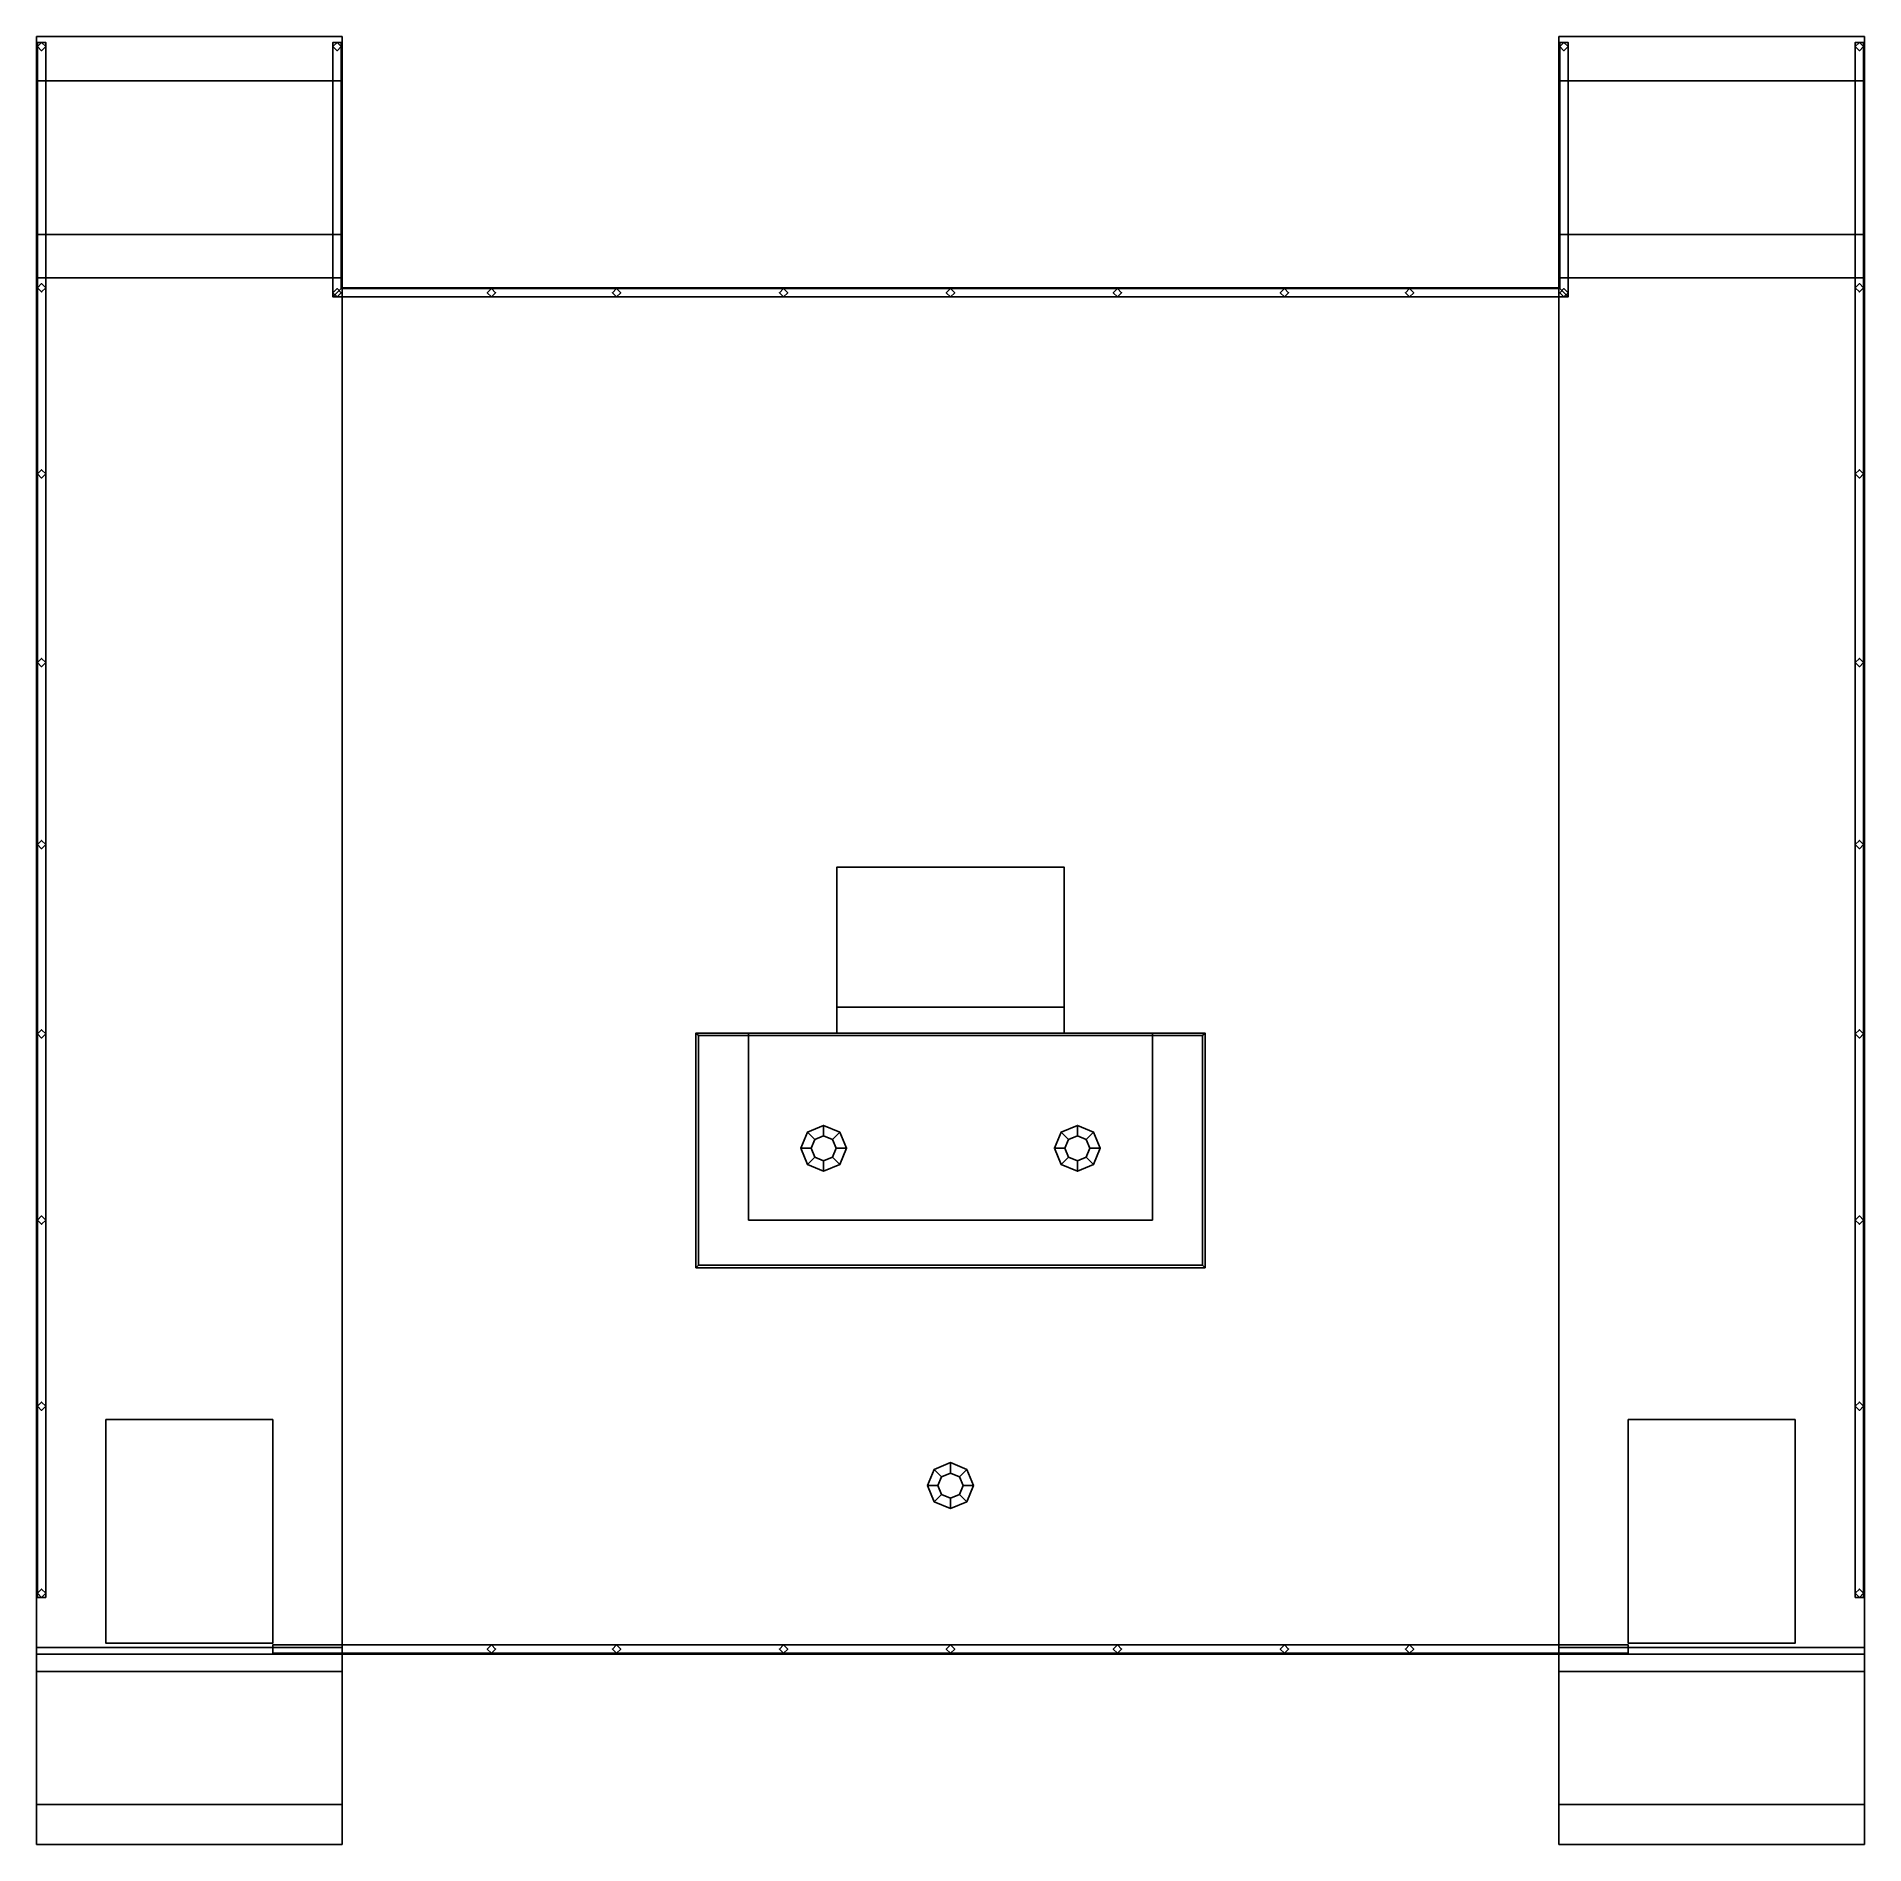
# Model space of a CAD drawing. Extents: x -10.9 to 10.9, y -10.8 to 10.8.
import ezdxf

# ---------------------------------------------------------------- set-up
doc = ezdxf.new("R2010")
doc.units = 0
doc.layers.get('0').update_dxf_attribs({"linetype": 'CONTINUOUS'})
doc.layers.add('DECK', color=9, linetype='CONTINUOUS')
doc.layers.add('PONTOON', color=3, linetype='CONTINUOUS')

msp = doc.modelspace()

# ---------------------------------------------------------------- linework, layer by layer
for points in [[(1.36, 0.88, 3.47), (1.36, 0.88, 1.21), (-1.36, 0.88, 1.21), (-1.36, 0.88, 3.47)], [(-1.36, 0.88, 1.21), (-1.36, -1.11, 1.21), (-1.36, -1.11, 3.47), (-1.36, 0.88, 3.47)], [(-1.36, 0.88, 3.47), (-1.36, -1.11, 3.47), (-1.36, -1.11, 3.83), (-1.36, -0.8, 3.83)], [(1.36, -0.8, 3.83), (1.36, 0.88, 3.47), (-1.36, 0.88, 3.47), (-1.36, -0.8, 3.83)], [(1.36, -1.11, 3.47), (1.36, -1.11, 1.21), (1.36, 0.88, 1.21), (1.36, 0.88, 3.47)], [(1.36, -1.11, 3.83), (1.36, -1.11, 3.47), (1.36, 0.88, 3.47), (1.36, -0.8, 3.83)], [(-1.36, -0.8, 3.83), (-1.36, -1.11, 3.83), (1.36, -1.11, 3.83), (1.36, -0.8, 3.83)], [(3.05, -1.11, 4.23), (1.36, -1.11, 3.83), (-1.36, -1.11, 3.83), (-3.05, -1.11, 4.23)], [(-3.05, -1.11, 4.23), (-3.02, -1.14, 4.23), (3.02, -1.14, 4.23), (3.05, -1.11, 4.23)], [(-3.05, -1.11, 4.23), (-3.05, -1.11, 3.19), (-3.05, -3.92, 3.19), (-3.05, -3.92, 4.23)], [(-3.02, -1.14, 4.23), (-3.05, -1.11, 4.23), (-3.05, -3.92, 4.23), (-3.02, -3.89, 4.23)], [(-1.36, -1.11, 3.83), (-1.36, -1.11, 3.19), (-3.05, -1.11, 3.19), (-3.05, -1.11, 4.23)], [(-3.02, -1.14, 4.23), (-3.02, -1.14, 3.19), (3.02, -1.14, 3.19), (3.02, -1.14, 4.23)], [(-3.02, -3.89, 4.23), (-3.02, -3.89, 3.19), (-3.02, -1.14, 3.19), (-3.02, -1.14, 4.23)], [(3.02, -1.14, 3.19), (-3.02, -1.14, 3.19), (-3.02, -3.89, 3.19), (3.02, -3.89, 3.19)], [(-2.42, -1.11, 1.21), (-2.42, -3.35, 1.21), (-2.42, -3.35, 3.19), (-2.42, -1.11, 3.19)], [(-1.36, -1.11, 3.19), (-1.36, -1.11, 1.21), (-2.42, -1.11, 1.21), (-2.42, -1.11, 3.19)], [(2.42, -1.11, 3.19), (2.42, -1.11, 1.21), (1.36, -1.11, 1.21), (1.36, -1.11, 3.19)], [(3.05, -1.11, 4.23), (3.05, -1.11, 3.19), (1.36, -1.11, 3.19), (1.36, -1.11, 3.83)], [(2.42, -3.35, 3.19), (2.42, -3.35, 1.21), (2.42, -1.11, 1.21), (2.42, -1.11, 3.19)], [(3.02, -3.89, 4.23), (3.05, -3.92, 4.23), (3.05, -1.11, 4.23), (3.02, -1.14, 4.23)], [(3.02, -1.14, 4.23), (3.02, -1.14, 3.19), (3.02, -3.89, 3.19), (3.02, -3.89, 4.23)], [(3.05, -3.92, 4.23), (3.05, -3.92, 3.19), (3.05, -1.11, 3.19), (3.05, -1.11, 4.23)], [(-1.714, -2.296, 3.19), (-1.795, -2.49, 3.19), (-1.67, -2.49, 4.02), (-1.626, -2.384, 4.02)], [(-1.52, -2.215, 3.19), (-1.714, -2.296, 3.19), (-1.626, -2.384, 4.02), (-1.52, -2.34, 4.02)], [(-1.626, -2.384, 4.02), (-1.67, -2.49, 4.02), (-1.67, -2.49, 4.07), (-1.626, -2.384, 4.07)], [(-1.52, -2.34, 4.02), (-1.626, -2.384, 4.02), (-1.626, -2.384, 4.07), (-1.52, -2.34, 4.07)], [(-1.326, -2.296, 3.19), (-1.52, -2.215, 3.19), (-1.52, -2.34, 4.02), (-1.414, -2.384, 4.02)], [(-1.414, -2.384, 4.02), (-1.52, -2.34, 4.02), (-1.52, -2.34, 4.07), (-1.414, -2.384, 4.07)], [(-1.245, -2.49, 3.19), (-1.326, -2.296, 3.19), (-1.414, -2.384, 4.02), (-1.37, -2.49, 4.02)], [(-1.37, -2.49, 4.02), (-1.414, -2.384, 4.02), (-1.414, -2.384, 4.07), (-1.37, -2.49, 4.07)], [(1.326, -2.296, 3.19), (1.245, -2.49, 3.19), (1.37, -2.49, 4.02), (1.414, -2.384, 4.02)], [(1.52, -2.215, 3.19), (1.326, -2.296, 3.19), (1.414, -2.384, 4.02), (1.52, -2.34, 4.02)], [(1.414, -2.384, 4.02), (1.37, -2.49, 4.02), (1.37, -2.49, 4.07), (1.414, -2.384, 4.07)], [(1.52, -2.34, 4.02), (1.414, -2.384, 4.02), (1.414, -2.384, 4.07), (1.52, -2.34, 4.07)], [(1.714, -2.296, 3.19), (1.52, -2.215, 3.19), (1.52, -2.34, 4.02), (1.626, -2.384, 4.02)], [(1.626, -2.384, 4.02), (1.52, -2.34, 4.02), (1.52, -2.34, 4.07), (1.626, -2.384, 4.07)], [(1.795, -2.49, 3.19), (1.714, -2.296, 3.19), (1.626, -2.384, 4.02), (1.67, -2.49, 4.02)], [(1.67, -2.49, 4.02), (1.626, -2.384, 4.02), (1.626, -2.384, 4.07), (1.67, -2.49, 4.07)], [(-1.795, -2.49, 3.19), (-1.714, -2.684, 3.19), (-1.626, -2.596, 4.02), (-1.67, -2.49, 4.02)], [(-1.714, -2.684, 3.19), (-1.52, -2.765, 3.19), (-1.52, -2.64, 4.02), (-1.626, -2.596, 4.02)], [(-1.67, -2.49, 4.02), (-1.626, -2.596, 4.02), (-1.626, -2.596, 4.07), (-1.67, -2.49, 4.07)], [(-1.626, -2.596, 4.02), (-1.52, -2.64, 4.02), (-1.52, -2.64, 4.07), (-1.626, -2.596, 4.07)], [(-1.52, -2.765, 3.19), (-1.326, -2.684, 3.19), (-1.414, -2.596, 4.02), (-1.52, -2.64, 4.02)], [(-1.52, -2.64, 4.02), (-1.414, -2.596, 4.02), (-1.414, -2.596, 4.07), (-1.52, -2.64, 4.07)], [(-1.326, -2.684, 3.19), (-1.245, -2.49, 3.19), (-1.37, -2.49, 4.02), (-1.414, -2.596, 4.02)], [(-1.414, -2.596, 4.02), (-1.37, -2.49, 4.02), (-1.37, -2.49, 4.07), (-1.414, -2.596, 4.07)], [(1.245, -2.49, 3.19), (1.326, -2.684, 3.19), (1.414, -2.596, 4.02), (1.37, -2.49, 4.02)], [(1.326, -2.684, 3.19), (1.52, -2.765, 3.19), (1.52, -2.64, 4.02), (1.414, -2.596, 4.02)], [(1.37, -2.49, 4.02), (1.414, -2.596, 4.02), (1.414, -2.596, 4.07), (1.37, -2.49, 4.07)], [(1.414, -2.596, 4.02), (1.52, -2.64, 4.02), (1.52, -2.64, 4.07), (1.414, -2.596, 4.07)], [(1.52, -2.765, 3.19), (1.714, -2.684, 3.19), (1.626, -2.596, 4.02), (1.52, -2.64, 4.02)], [(1.52, -2.64, 4.02), (1.626, -2.596, 4.02), (1.626, -2.596, 4.07), (1.52, -2.64, 4.07)], [(1.714, -2.684, 3.19), (1.795, -2.49, 3.19), (1.67, -2.49, 4.02), (1.626, -2.596, 4.02)], [(1.626, -2.596, 4.02), (1.67, -2.49, 4.02), (1.67, -2.49, 4.07), (1.626, -2.596, 4.07)], [(-2.42, -3.35, 3.19), (-2.42, -3.35, 1.21), (2.42, -3.35, 1.21), (2.42, -3.35, 3.19)], [(-3.02, -3.89, 4.23), (-3.05, -3.92, 4.23), (3.05, -3.92, 4.23), (3.02, -3.89, 4.23)], [(-3.05, -3.92, 4.23), (-3.05, -3.92, 3.19), (3.05, -3.92, 3.19), (3.05, -3.92, 4.23)], [(3.02, -3.89, 4.23), (3.02, -3.89, 3.19), (-3.02, -3.89, 3.19), (-3.02, -3.89, 4.23)], [(-10.12, -5.74, 1.21), (-10.12, -8.42, 1.21), (-10.12, -8.42, 2.71), (-10.12, -5.74, 2.71)], [(-8.12, -5.74, 2.71), (-8.12, -5.74, 1.21), (-10.12, -5.74, 1.21), (-10.12, -5.74, 2.71)], [(-10.12, -5.74, 2.71), (-10.12, -8.42, 2.71), (-8.12, -8.42, 2.71), (-8.12, -5.74, 2.71)], [(-8.12, -8.42, 2.71), (-8.12, -8.42, 1.21), (-8.12, -5.74, 1.21), (-8.12, -5.74, 2.71)], [(10.12, -5.74, 2.71), (10.12, -5.74, 1.21), (8.12, -5.74, 1.21), (8.12, -5.74, 2.71)], [(8.12, -5.74, 2.71), (8.12, -8.42, 2.71), (10.12, -8.42, 2.71), (10.12, -5.74, 2.71)], [(8.12, -5.74, 1.21), (8.12, -8.42, 1.21), (8.12, -8.42, 2.71), (8.12, -5.74, 2.71)], [(10.12, -8.42, 2.71), (10.12, -8.42, 1.21), (10.12, -5.74, 1.21), (10.12, -5.74, 2.71)], [(-0.194, -6.336, 1.21), (-0.275, -6.53, 1.21), (-0.15, -6.53, 2.04), (-0.106, -6.424, 2.04)], [(0, -6.255, 1.21), (-0.194, -6.336, 1.21), (-0.106, -6.424, 2.04), (0, -6.38, 2.04)], [(0.194, -6.336, 1.21), (0, -6.255, 1.21), (0, -6.38, 2.04), (0.106, -6.424, 2.04)], [(0.275, -6.53, 1.21), (0.194, -6.336, 1.21), (0.106, -6.424, 2.04), (0.15, -6.53, 2.04)], [(-0.275, -6.53, 1.21), (-0.194, -6.724, 1.21), (-0.106, -6.636, 2.04), (-0.15, -6.53, 2.04)], [(-0.106, -6.424, 2.04), (-0.15, -6.53, 2.04), (-0.15, -6.53, 2.09), (-0.106, -6.424, 2.09)], [(-0.15, -6.53, 2.04), (-0.106, -6.636, 2.04), (-0.106, -6.636, 2.09), (-0.15, -6.53, 2.09)], [(0, -6.38, 2.04), (-0.106, -6.424, 2.04), (-0.106, -6.424, 2.09), (0, -6.38, 2.09)], [(0.106, -6.424, 2.04), (0, -6.38, 2.04), (0, -6.38, 2.09), (0.106, -6.424, 2.09)], [(0.15, -6.53, 2.04), (0.106, -6.424, 2.04), (0.106, -6.424, 2.09), (0.15, -6.53, 2.09)], [(0.106, -6.636, 2.04), (0.15, -6.53, 2.04), (0.15, -6.53, 2.09), (0.106, -6.636, 2.09)], [(0.194, -6.724, 1.21), (0.275, -6.53, 1.21), (0.15, -6.53, 2.04), (0.106, -6.636, 2.04)], [(-0.194, -6.724, 1.21), (0, -6.805, 1.21), (0, -6.68, 2.04), (-0.106, -6.636, 2.04)], [(-0.106, -6.636, 2.04), (0, -6.68, 2.04), (0, -6.68, 2.09), (-0.106, -6.636, 2.09)], [(0, -6.68, 2.04), (0.106, -6.636, 2.04), (0.106, -6.636, 2.09), (0, -6.68, 2.09)], [(0, -6.805, 1.21), (0.194, -6.724, 1.21), (0.106, -6.636, 2.04), (0, -6.68, 2.04)], [(-10.12, -8.42, 2.71), (-10.12, -8.42, 1.21), (-8.12, -8.42, 1.21), (-8.12, -8.42, 2.71)], [(8.12, -8.42, 2.71), (8.12, -8.42, 1.21), (10.12, -8.42, 1.21), (10.12, -8.42, 2.71)]]:
    msp.add_3dface(points)
at = {"layer": 'DECK'}
for points in [[(-10.95, 10.83, 1.21), (-10.95, -8.55, 1.21), (-7.29, -8.55, 1.21), (-7.29, 10.83, 1.21)], [(-7.29, 10.83, 1.21), (-7.29, 10.83, 0.87), (-10.95, 10.83, 0.87), (-10.95, 10.83, 1.21)], [(-10.95, 10.83, 0.87), (-10.95, -8.55, 0.87), (-10.95, -8.55, 1.21), (-10.95, 10.83, 1.21)], [(-10.89, 10.76, 1.21), (-10.94, 10.71, 1.21), (-10.94, 10.71, 2.04), (-10.89, 10.76, 2.04)], [(-10.84, 10.76, 2.04), (-10.84, -7.87, 2.04), (-10.94, -7.87, 2.04), (-10.94, 10.76, 2.04)], [(-10.94, 10.76, 2.04), (-10.94, -7.87, 2.04), (-10.84, -7.87, 2.04), (-10.84, 10.76, 2.04)], [(-10.84, 10.71, 1.21), (-10.89, 10.76, 1.21), (-10.89, 10.76, 2.04), (-10.84, 10.71, 2.04)], [(-7.35, 10.76, 1.21), (-7.4, 10.71, 1.21), (-7.4, 10.71, 2.04), (-7.35, 10.76, 2.04)], [(-7.4, 10.76, 2.04), (-7.4, 7.71, 2.04), (-7.3, 7.81, 2.04), (-7.3, 10.76, 2.04)], [(-7.3, 10.76, 2.04), (-7.3, 7.81, 2.04), (-7.4, 7.71, 2.04), (-7.4, 10.76, 2.04)], [(-7.3, 10.71, 1.21), (-7.35, 10.76, 1.21), (-7.35, 10.76, 2.04), (-7.3, 10.71, 2.04)], [(-7.29, 7.82, 1.21), (-7.29, 7.82, 0.87), (-7.29, 10.83, 0.87), (-7.29, 10.83, 1.21)], [(7.29, 10.83, 0.87), (7.29, 7.82, 0.87), (7.29, 7.82, 1.21), (7.29, 10.83, 1.21)], [(10.95, 10.83, 1.21), (10.95, 10.83, 0.87), (7.29, 10.83, 0.87), (7.29, 10.83, 1.21)], [(7.29, 10.83, 1.21), (7.29, -8.55, 1.21), (10.95, -8.55, 1.21), (10.95, 10.83, 1.21)], [(7.35, 10.76, 1.21), (7.3, 10.71, 1.21), (7.3, 10.71, 2.04), (7.35, 10.76, 2.04)], [(7.3, 10.76, 2.04), (7.3, 7.81, 2.04), (7.4, 7.71, 2.04), (7.4, 10.76, 2.04)], [(7.4, 10.76, 2.04), (7.4, 7.71, 2.04), (7.3, 7.81, 2.04), (7.3, 10.76, 2.04)], [(7.4, 10.71, 1.21), (7.35, 10.76, 1.21), (7.35, 10.76, 2.04), (7.4, 10.71, 2.04)], [(10.84, 10.76, 2.04), (10.84, -7.87, 2.04), (10.94, -7.87, 2.04), (10.94, 10.76, 2.04)], [(10.94, 10.76, 2.04), (10.94, -7.87, 2.04), (10.84, -7.87, 2.04), (10.84, 10.76, 2.04)], [(10.89, 10.76, 1.21), (10.84, 10.71, 1.21), (10.84, 10.71, 2.04), (10.89, 10.76, 2.04)], [(10.94, 10.71, 1.21), (10.89, 10.76, 1.21), (10.89, 10.76, 2.04), (10.94, 10.71, 2.04)], [(10.95, -8.55, 1.21), (10.95, -8.55, 0.87), (10.95, 10.83, 0.87), (10.95, 10.83, 1.21)], [(-10.94, 10.71, 1.21), (-10.89, 10.66, 1.21), (-10.89, 10.66, 2.04), (-10.94, 10.71, 2.04)], [(-10.89, 10.66, 1.21), (-10.84, 10.71, 1.21), (-10.84, 10.71, 2.04), (-10.89, 10.66, 2.04)], [(-7.4, 10.71, 1.21), (-7.35, 10.66, 1.21), (-7.35, 10.66, 2.04), (-7.4, 10.71, 2.04)], [(-7.35, 10.66, 1.21), (-7.3, 10.71, 1.21), (-7.3, 10.71, 2.04), (-7.35, 10.66, 2.04)], [(7.3, 10.71, 1.21), (7.35, 10.66, 1.21), (7.35, 10.66, 2.04), (7.3, 10.71, 2.04)], [(7.35, 10.66, 1.21), (7.4, 10.71, 1.21), (7.4, 10.71, 2.04), (7.35, 10.66, 2.04)], [(10.84, 10.71, 1.21), (10.89, 10.66, 1.21), (10.89, 10.66, 2.04), (10.84, 10.71, 2.04)], [(10.89, 10.66, 1.21), (10.94, 10.71, 1.21), (10.94, 10.71, 2.04), (10.89, 10.66, 2.04)], [(-10.89, 7.87, 1.21), (-10.94, 7.82, 1.21), (-10.94, 7.82, 2.04), (-10.89, 7.87, 2.04)], [(-10.94, 7.82, 1.21), (-10.89, 7.77, 1.21), (-10.89, 7.77, 2.04), (-10.94, 7.82, 2.04)], [(-10.84, 7.82, 1.21), (-10.89, 7.87, 1.21), (-10.89, 7.87, 2.04), (-10.84, 7.82, 2.04)], [(-10.89, 7.77, 1.21), (-10.84, 7.82, 1.21), (-10.84, 7.82, 2.04), (-10.89, 7.77, 2.04)], [(-7.35, 7.81, 1.21), (-7.4, 7.76, 1.21), (-7.4, 7.76, 2.04), (-7.35, 7.81, 2.04)], [(7.3, 7.81, 2.04), (-7.3, 7.81, 2.04), (-7.4, 7.71, 2.04), (7.4, 7.71, 2.04)], [(7.4, 7.71, 2.04), (-7.4, 7.71, 2.04), (-7.3, 7.81, 2.04), (7.3, 7.81, 2.04)], [(-7.4, 7.76, 1.21), (-7.35, 7.71, 1.21), (-7.35, 7.71, 2.04), (-7.4, 7.76, 2.04)], [(-7.3, 7.76, 1.21), (-7.35, 7.81, 1.21), (-7.35, 7.81, 2.04), (-7.3, 7.76, 2.04)], [(-7.35, 7.71, 1.21), (-7.3, 7.76, 1.21), (-7.3, 7.76, 2.04), (-7.35, 7.71, 2.04)], [(-7.29, 7.82, 1.21), (-7.29, -8.55, 1.21), (7.29, -8.55, 1.21), (7.29, 7.82, 1.21)], [(7.29, 7.82, 1.21), (7.29, 7.82, 0.87), (-7.29, 7.82, 0.87), (-7.29, 7.82, 1.21)], [(7.29, 7.82, 0.87), (7.29, -8.55, 0.87), (-7.29, -8.55, 0.87), (-7.29, 7.82, 0.87)], [(-5.5, 7.81, 1.21), (-5.55, 7.76, 1.21), (-5.55, 7.76, 2.04), (-5.5, 7.81, 2.04)], [(-5.55, 7.76, 1.21), (-5.5, 7.71, 1.21), (-5.5, 7.71, 2.04), (-5.55, 7.76, 2.04)], [(-5.45, 7.76, 1.21), (-5.5, 7.81, 1.21), (-5.5, 7.81, 2.04), (-5.45, 7.76, 2.04)], [(-5.5, 7.71, 1.21), (-5.45, 7.76, 1.21), (-5.45, 7.76, 2.04), (-5.5, 7.71, 2.04)], [(-4, 7.81, 1.21), (-4.05, 7.76, 1.21), (-4.05, 7.76, 2.04), (-4, 7.81, 2.04)], [(-4.05, 7.76, 1.21), (-4, 7.71, 1.21), (-4, 7.71, 2.04), (-4.05, 7.76, 2.04)], [(-3.95, 7.76, 1.21), (-4, 7.81, 1.21), (-4, 7.81, 2.04), (-3.95, 7.76, 2.04)], [(-4, 7.71, 1.21), (-3.95, 7.76, 1.21), (-3.95, 7.76, 2.04), (-4, 7.71, 2.04)], [(-2, 7.81, 1.21), (-2.05, 7.76, 1.21), (-2.05, 7.76, 2.04), (-2, 7.81, 2.04)], [(-2.05, 7.76, 1.21), (-2, 7.71, 1.21), (-2, 7.71, 2.04), (-2.05, 7.76, 2.04)], [(-1.95, 7.76, 1.21), (-2, 7.81, 1.21), (-2, 7.81, 2.04), (-1.95, 7.76, 2.04)], [(-2, 7.71, 1.21), (-1.95, 7.76, 1.21), (-1.95, 7.76, 2.04), (-2, 7.71, 2.04)], [(0, 7.81, 1.21), (-0.05, 7.76, 1.21), (-0.05, 7.76, 2.04), (0, 7.81, 2.04)], [(-0.05, 7.76, 1.21), (0, 7.71, 1.21), (0, 7.71, 2.04), (-0.05, 7.76, 2.04)], [(0.05, 7.76, 1.21), (0, 7.81, 1.21), (0, 7.81, 2.04), (0.05, 7.76, 2.04)], [(0, 7.71, 1.21), (0.05, 7.76, 1.21), (0.05, 7.76, 2.04), (0, 7.71, 2.04)], [(2, 7.81, 1.21), (1.95, 7.76, 1.21), (1.95, 7.76, 2.04), (2, 7.81, 2.04)], [(1.95, 7.76, 1.21), (2, 7.71, 1.21), (2, 7.71, 2.04), (1.95, 7.76, 2.04)], [(2.05, 7.76, 1.21), (2, 7.81, 1.21), (2, 7.81, 2.04), (2.05, 7.76, 2.04)], [(2, 7.71, 1.21), (2.05, 7.76, 1.21), (2.05, 7.76, 2.04), (2, 7.71, 2.04)], [(4, 7.81, 1.21), (3.95, 7.76, 1.21), (3.95, 7.76, 2.04), (4, 7.81, 2.04)], [(3.95, 7.76, 1.21), (4, 7.71, 1.21), (4, 7.71, 2.04), (3.95, 7.76, 2.04)], [(4.05, 7.76, 1.21), (4, 7.81, 1.21), (4, 7.81, 2.04), (4.05, 7.76, 2.04)], [(4, 7.71, 1.21), (4.05, 7.76, 1.21), (4.05, 7.76, 2.04), (4, 7.71, 2.04)], [(5.5, 7.81, 1.21), (5.45, 7.76, 1.21), (5.45, 7.76, 2.04), (5.5, 7.81, 2.04)], [(5.45, 7.76, 1.21), (5.5, 7.71, 1.21), (5.5, 7.71, 2.04), (5.45, 7.76, 2.04)], [(5.55, 7.76, 1.21), (5.5, 7.81, 1.21), (5.5, 7.81, 2.04), (5.55, 7.76, 2.04)], [(5.5, 7.71, 1.21), (5.55, 7.76, 1.21), (5.55, 7.76, 2.04), (5.5, 7.71, 2.04)], [(7.35, 7.81, 1.21), (7.3, 7.76, 1.21), (7.3, 7.76, 2.04), (7.35, 7.81, 2.04)], [(7.3, 7.76, 1.21), (7.35, 7.71, 1.21), (7.35, 7.71, 2.04), (7.3, 7.76, 2.04)], [(7.4, 7.76, 1.21), (7.35, 7.81, 1.21), (7.35, 7.81, 2.04), (7.4, 7.76, 2.04)], [(7.35, 7.71, 1.21), (7.4, 7.76, 1.21), (7.4, 7.76, 2.04), (7.35, 7.71, 2.04)], [(10.89, 7.87, 1.21), (10.84, 7.82, 1.21), (10.84, 7.82, 2.04), (10.89, 7.87, 2.04)], [(10.84, 7.82, 1.21), (10.89, 7.77, 1.21), (10.89, 7.77, 2.04), (10.84, 7.82, 2.04)], [(10.94, 7.82, 1.21), (10.89, 7.87, 1.21), (10.89, 7.87, 2.04), (10.94, 7.82, 2.04)], [(10.89, 7.77, 1.21), (10.94, 7.82, 1.21), (10.94, 7.82, 2.04), (10.89, 7.77, 2.04)], [(-10.89, 5.64, 1.21), (-10.94, 5.59, 1.21), (-10.94, 5.59, 2.04), (-10.89, 5.64, 2.04)], [(-10.94, 5.59, 1.21), (-10.89, 5.54, 1.21), (-10.89, 5.54, 2.04), (-10.94, 5.59, 2.04)], [(-10.84, 5.59, 1.21), (-10.89, 5.64, 1.21), (-10.89, 5.64, 2.04), (-10.84, 5.59, 2.04)], [(-10.89, 5.54, 1.21), (-10.84, 5.59, 1.21), (-10.84, 5.59, 2.04), (-10.89, 5.54, 2.04)], [(10.89, 5.64, 1.21), (10.84, 5.59, 1.21), (10.84, 5.59, 2.04), (10.89, 5.64, 2.04)], [(10.84, 5.59, 1.21), (10.89, 5.54, 1.21), (10.89, 5.54, 2.04), (10.84, 5.59, 2.04)], [(10.94, 5.59, 1.21), (10.89, 5.64, 1.21), (10.89, 5.64, 2.04), (10.94, 5.59, 2.04)], [(10.89, 5.54, 1.21), (10.94, 5.59, 1.21), (10.94, 5.59, 2.04), (10.89, 5.54, 2.04)], [(-10.89, 3.38, 1.21), (-10.94, 3.33, 1.21), (-10.94, 3.33, 2.04), (-10.89, 3.38, 2.04)], [(-10.94, 3.33, 1.21), (-10.89, 3.28, 1.21), (-10.89, 3.28, 2.04), (-10.94, 3.33, 2.04)], [(-10.84, 3.33, 1.21), (-10.89, 3.38, 1.21), (-10.89, 3.38, 2.04), (-10.84, 3.33, 2.04)], [(-10.89, 3.28, 1.21), (-10.84, 3.33, 1.21), (-10.84, 3.33, 2.04), (-10.89, 3.28, 2.04)], [(10.89, 3.38, 1.21), (10.84, 3.33, 1.21), (10.84, 3.33, 2.04), (10.89, 3.38, 2.04)], [(10.84, 3.33, 1.21), (10.89, 3.28, 1.21), (10.89, 3.28, 2.04), (10.84, 3.33, 2.04)], [(10.94, 3.33, 1.21), (10.89, 3.38, 1.21), (10.89, 3.38, 2.04), (10.94, 3.33, 2.04)], [(10.89, 3.28, 1.21), (10.94, 3.33, 1.21), (10.94, 3.33, 2.04), (10.89, 3.28, 2.04)], [(-10.89, 1.2, 1.21), (-10.94, 1.15, 1.21), (-10.94, 1.15, 2.04), (-10.89, 1.2, 2.04)], [(-10.94, 1.15, 1.21), (-10.89, 1.1, 1.21), (-10.89, 1.1, 2.04), (-10.94, 1.15, 2.04)], [(-10.84, 1.15, 1.21), (-10.89, 1.2, 1.21), (-10.89, 1.2, 2.04), (-10.84, 1.15, 2.04)], [(-10.89, 1.1, 1.21), (-10.84, 1.15, 1.21), (-10.84, 1.15, 2.04), (-10.89, 1.1, 2.04)], [(10.89, 1.2, 1.21), (10.84, 1.15, 1.21), (10.84, 1.15, 2.04), (10.89, 1.2, 2.04)], [(10.84, 1.15, 1.21), (10.89, 1.1, 1.21), (10.89, 1.1, 2.04), (10.84, 1.15, 2.04)], [(10.94, 1.15, 1.21), (10.89, 1.2, 1.21), (10.89, 1.2, 2.04), (10.94, 1.15, 2.04)], [(10.89, 1.1, 1.21), (10.94, 1.15, 1.21), (10.94, 1.15, 2.04), (10.89, 1.1, 2.04)], [(-10.89, -1.07, 1.21), (-10.94, -1.12, 1.21), (-10.94, -1.12, 2.04), (-10.89, -1.07, 2.04)], [(-10.84, -1.12, 1.21), (-10.89, -1.07, 1.21), (-10.89, -1.07, 2.04), (-10.84, -1.12, 2.04)], [(10.89, -1.07, 1.21), (10.84, -1.12, 1.21), (10.84, -1.12, 2.04), (10.89, -1.07, 2.04)], [(10.94, -1.12, 1.21), (10.89, -1.07, 1.21), (10.89, -1.07, 2.04), (10.94, -1.12, 2.04)], [(-10.94, -1.12, 1.21), (-10.89, -1.17, 1.21), (-10.89, -1.17, 2.04), (-10.94, -1.12, 2.04)], [(-10.89, -1.17, 1.21), (-10.84, -1.12, 1.21), (-10.84, -1.12, 2.04), (-10.89, -1.17, 2.04)], [(10.84, -1.12, 1.21), (10.89, -1.17, 1.21), (10.89, -1.17, 2.04), (10.84, -1.12, 2.04)], [(10.89, -1.17, 1.21), (10.94, -1.12, 1.21), (10.94, -1.12, 2.04), (10.89, -1.17, 2.04)], [(-10.89, -3.3, 1.21), (-10.94, -3.35, 1.21), (-10.94, -3.35, 2.04), (-10.89, -3.3, 2.04)], [(-10.94, -3.35, 1.21), (-10.89, -3.4, 1.21), (-10.89, -3.4, 2.04), (-10.94, -3.35, 2.04)], [(-10.84, -3.35, 1.21), (-10.89, -3.3, 1.21), (-10.89, -3.3, 2.04), (-10.84, -3.35, 2.04)], [(-10.89, -3.4, 1.21), (-10.84, -3.35, 1.21), (-10.84, -3.35, 2.04), (-10.89, -3.4, 2.04)], [(10.89, -3.3, 1.21), (10.84, -3.35, 1.21), (10.84, -3.35, 2.04), (10.89, -3.3, 2.04)], [(10.84, -3.35, 1.21), (10.89, -3.4, 1.21), (10.89, -3.4, 2.04), (10.84, -3.35, 2.04)], [(10.94, -3.35, 1.21), (10.89, -3.3, 1.21), (10.89, -3.3, 2.04), (10.94, -3.35, 2.04)], [(10.89, -3.4, 1.21), (10.94, -3.35, 1.21), (10.94, -3.35, 2.04), (10.89, -3.4, 2.04)], [(-10.89, -5.53, 1.21), (-10.94, -5.58, 1.21), (-10.94, -5.58, 2.04), (-10.89, -5.53, 2.04)], [(-10.94, -5.58, 1.21), (-10.89, -5.63, 1.21), (-10.89, -5.63, 2.04), (-10.94, -5.58, 2.04)], [(-10.84, -5.58, 1.21), (-10.89, -5.53, 1.21), (-10.89, -5.53, 2.04), (-10.84, -5.58, 2.04)], [(-10.89, -5.63, 1.21), (-10.84, -5.58, 1.21), (-10.84, -5.58, 2.04), (-10.89, -5.63, 2.04)], [(10.89, -5.53, 1.21), (10.84, -5.58, 1.21), (10.84, -5.58, 2.04), (10.89, -5.53, 2.04)], [(10.84, -5.58, 1.21), (10.89, -5.63, 1.21), (10.89, -5.63, 2.04), (10.84, -5.58, 2.04)], [(10.94, -5.58, 1.21), (10.89, -5.53, 1.21), (10.89, -5.53, 2.04), (10.94, -5.58, 2.04)], [(10.89, -5.63, 1.21), (10.94, -5.58, 1.21), (10.94, -5.58, 2.04), (10.89, -5.63, 2.04)], [(-10.89, -7.77, 1.21), (-10.94, -7.82, 1.21), (-10.94, -7.82, 2.04), (-10.89, -7.77, 2.04)], [(-10.94, -7.82, 1.21), (-10.89, -7.87, 1.21), (-10.89, -7.87, 2.04), (-10.94, -7.82, 2.04)], [(-10.84, -7.82, 1.21), (-10.89, -7.77, 1.21), (-10.89, -7.77, 2.04), (-10.84, -7.82, 2.04)], [(-10.89, -7.87, 1.21), (-10.84, -7.82, 1.21), (-10.84, -7.82, 2.04), (-10.89, -7.87, 2.04)], [(10.89, -7.77, 1.21), (10.84, -7.82, 1.21), (10.84, -7.82, 2.04), (10.89, -7.77, 2.04)], [(10.84, -7.82, 1.21), (10.89, -7.87, 1.21), (10.89, -7.87, 2.04), (10.84, -7.82, 2.04)], [(10.94, -7.82, 1.21), (10.89, -7.77, 1.21), (10.89, -7.77, 2.04), (10.94, -7.82, 2.04)], [(10.89, -7.87, 1.21), (10.94, -7.82, 1.21), (10.94, -7.82, 2.04), (10.89, -7.87, 2.04)], [(8.12, -8.44, 2.04), (-8.12, -8.44, 2.04), (-8.12, -8.54, 2.04), (8.12, -8.54, 2.04)], [(8.12, -8.54, 2.04), (-8.12, -8.54, 2.04), (-8.12, -8.44, 2.04), (8.12, -8.44, 2.04)], [(-5.5, -8.44, 1.21), (-5.55, -8.49, 1.21), (-5.55, -8.49, 2.04), (-5.5, -8.44, 2.04)], [(-5.55, -8.49, 1.21), (-5.5, -8.54, 1.21), (-5.5, -8.54, 2.04), (-5.55, -8.49, 2.04)], [(-5.45, -8.49, 1.21), (-5.5, -8.44, 1.21), (-5.5, -8.44, 2.04), (-5.45, -8.49, 2.04)], [(-5.5, -8.54, 1.21), (-5.45, -8.49, 1.21), (-5.45, -8.49, 2.04), (-5.5, -8.54, 2.04)], [(-4, -8.44, 1.21), (-4.05, -8.49, 1.21), (-4.05, -8.49, 2.04), (-4, -8.44, 2.04)], [(-4.05, -8.49, 1.21), (-4, -8.54, 1.21), (-4, -8.54, 2.04), (-4.05, -8.49, 2.04)], [(-3.95, -8.49, 1.21), (-4, -8.44, 1.21), (-4, -8.44, 2.04), (-3.95, -8.49, 2.04)], [(-4, -8.54, 1.21), (-3.95, -8.49, 1.21), (-3.95, -8.49, 2.04), (-4, -8.54, 2.04)], [(-2, -8.44, 1.21), (-2.05, -8.49, 1.21), (-2.05, -8.49, 2.04), (-2, -8.44, 2.04)], [(-2.05, -8.49, 1.21), (-2, -8.54, 1.21), (-2, -8.54, 2.04), (-2.05, -8.49, 2.04)], [(-1.95, -8.49, 1.21), (-2, -8.44, 1.21), (-2, -8.44, 2.04), (-1.95, -8.49, 2.04)], [(-2, -8.54, 1.21), (-1.95, -8.49, 1.21), (-1.95, -8.49, 2.04), (-2, -8.54, 2.04)], [(0, -8.44, 1.21), (-0.05, -8.49, 1.21), (-0.05, -8.49, 2.04), (0, -8.44, 2.04)], [(-0.05, -8.49, 1.21), (0, -8.54, 1.21), (0, -8.54, 2.04), (-0.05, -8.49, 2.04)], [(0.05, -8.49, 1.21), (0, -8.44, 1.21), (0, -8.44, 2.04), (0.05, -8.49, 2.04)], [(0, -8.54, 1.21), (0.05, -8.49, 1.21), (0.05, -8.49, 2.04), (0, -8.54, 2.04)], [(2, -8.44, 1.21), (1.95, -8.49, 1.21), (1.95, -8.49, 2.04), (2, -8.44, 2.04)], [(1.95, -8.49, 1.21), (2, -8.54, 1.21), (2, -8.54, 2.04), (1.95, -8.49, 2.04)], [(2.05, -8.49, 1.21), (2, -8.44, 1.21), (2, -8.44, 2.04), (2.05, -8.49, 2.04)], [(2, -8.54, 1.21), (2.05, -8.49, 1.21), (2.05, -8.49, 2.04), (2, -8.54, 2.04)], [(4, -8.44, 1.21), (3.95, -8.49, 1.21), (3.95, -8.49, 2.04), (4, -8.44, 2.04)], [(3.95, -8.49, 1.21), (4, -8.54, 1.21), (4, -8.54, 2.04), (3.95, -8.49, 2.04)], [(4.05, -8.49, 1.21), (4, -8.44, 1.21), (4, -8.44, 2.04), (4.05, -8.49, 2.04)], [(4, -8.54, 1.21), (4.05, -8.49, 1.21), (4.05, -8.49, 2.04), (4, -8.54, 2.04)], [(5.5, -8.44, 1.21), (5.45, -8.49, 1.21), (5.45, -8.49, 2.04), (5.5, -8.44, 2.04)], [(5.45, -8.49, 1.21), (5.5, -8.54, 1.21), (5.5, -8.54, 2.04), (5.45, -8.49, 2.04)], [(5.55, -8.49, 1.21), (5.5, -8.44, 1.21), (5.5, -8.44, 2.04), (5.55, -8.49, 2.04)], [(5.5, -8.54, 1.21), (5.55, -8.49, 1.21), (5.55, -8.49, 2.04), (5.5, -8.54, 2.04)], [(-10.95, -8.55, 1.21), (-10.95, -8.55, 0.87), (10.95, -8.55, 0.87), (10.95, -8.55, 1.21)]]:
    msp.add_3dface(points, dxfattribs=at)
at = {"layer": 'PONTOON'}
for points in [[(-10.95, 10.83, 0.5), (-10.95, -10.83, 0.5), (-10.95, -10.83, 0.87), (-10.95, 10.83, 0.87)], [(-10.95, 10.3), (-10.95, -10.35), (-10.95, -10.83, 0.5), (-10.95, 10.83, 0.5)], [(-7.29, 10.83, 0.5), (-7.29, 10.3), (-10.95, 10.3), (-10.95, 10.83, 0.5)], [(-7.29, 10.83, 0.87), (-7.29, 10.83, 0.5), (-10.95, 10.83, 0.5), (-10.95, 10.83, 0.87)], [(-7.29, -10.83, 0.87), (-7.29, -10.83, 0.5), (-7.29, 10.83, 0.5), (-7.29, 10.83, 0.87)], [(-7.29, -10.83, 0.5), (-7.29, -10.35), (-7.29, 10.3), (-7.29, 10.83, 0.5)], [(7.29, 10.83, 0.5), (7.29, -10.83, 0.5), (7.29, -10.83, 0.87), (7.29, 10.83, 0.87)], [(10.95, 10.83, 0.87), (10.95, 10.83, 0.5), (7.29, 10.83, 0.5), (7.29, 10.83, 0.87)], [(7.29, 10.3), (7.29, -10.35), (7.29, -10.83, 0.5), (7.29, 10.83, 0.5)], [(10.95, 10.83, 0.5), (10.95, 10.3), (7.29, 10.3), (7.29, 10.83, 0.5)], [(10.95, -10.83, 0.87), (10.95, -10.83, 0.5), (10.95, 10.83, 0.5), (10.95, 10.83, 0.87)], [(10.95, -10.83, 0.5), (10.95, -10.35), (10.95, 10.3), (10.95, 10.83, 0.5)], [(-10.95, 8.46, -0.93), (-10.95, -8.76, -0.93), (-10.95, -10.35), (-10.95, 10.3)], [(-7.29, 10.3), (-7.29, 8.46, -0.93), (-10.95, 8.46, -0.93), (-10.95, 10.3)], [(-7.29, -10.35), (-7.29, -8.76, -0.93), (-7.29, 8.46, -0.93), (-7.29, 10.3)], [(7.29, 8.46, -0.93), (7.29, -8.76, -0.93), (7.29, -10.35), (7.29, 10.3)], [(10.95, 10.3), (10.95, 8.46, -0.93), (7.29, 8.46, -0.93), (7.29, 10.3)], [(10.95, -10.35), (10.95, -8.76, -0.93), (10.95, 8.46, -0.93), (10.95, 10.3)], [(-10.95, 7.94, -1.03), (-10.95, -8.47, -1.03), (-10.95, -8.76, -0.93), (-10.95, 8.46, -0.93)], [(-7.29, 8.46, -0.93), (-7.29, 7.94, -1.03), (-10.95, 7.94, -1.03), (-10.95, 8.46, -0.93)], [(-7.29, -8.76, -0.93), (-7.29, -8.47, -1.03), (-7.29, 7.94, -1.03), (-7.29, 8.46, -0.93)], [(7.29, 7.94, -1.03), (7.29, -8.47, -1.03), (7.29, -8.76, -0.93), (7.29, 8.46, -0.93)], [(10.95, 8.46, -0.93), (10.95, 7.94, -1.03), (7.29, 7.94, -1.03), (7.29, 8.46, -0.93)], [(10.95, -8.76, -0.93), (10.95, -8.47, -1.03), (10.95, 7.94, -1.03), (10.95, 8.46, -0.93)], [(-7.29, 7.94, -1.03), (-7.29, -8.47, -1.03), (-10.95, -8.47, -1.03), (-10.95, 7.94, -1.03)], [(10.95, 7.94, -1.03), (10.95, -8.47, -1.03), (7.29, -8.47, -1.03), (7.29, 7.94, -1.03)], [(-10.95, -8.76, -0.93), (-10.95, -8.47, -1.03), (-7.29, -8.47, -1.03), (-7.29, -8.76, -0.93)], [(7.29, -8.76, -0.93), (7.29, -8.47, -1.03), (10.95, -8.47, -1.03), (10.95, -8.76, -0.93)], [(-10.95, -8.55, 0.87), (-10.95, -10.83, 0.87), (-7.29, -10.83, 0.87), (-7.29, -8.55, 0.87)], [(7.29, -8.55, 0.87), (7.29, -10.83, 0.87), (10.95, -10.83, 0.87), (10.95, -8.55, 0.87)], [(-10.95, -10.35), (-10.95, -8.76, -0.93), (-7.29, -8.76, -0.93), (-7.29, -10.35)], [(7.29, -10.35), (7.29, -8.76, -0.93), (10.95, -8.76, -0.93), (10.95, -10.35)], [(-10.95, -10.83, 0.5), (-10.95, -10.35), (-7.29, -10.35), (-7.29, -10.83, 0.5)], [(7.29, -10.83, 0.5), (7.29, -10.35), (10.95, -10.35), (10.95, -10.83, 0.5)], [(-10.95, -10.83, 0.87), (-10.95, -10.83, 0.5), (-7.29, -10.83, 0.5), (-7.29, -10.83, 0.87)], [(7.29, -10.83, 0.87), (7.29, -10.83, 0.5), (10.95, -10.83, 0.5), (10.95, -10.83, 0.87)]]:
    msp.add_3dface(points, dxfattribs=at)

doc.saveas('drawing.dxf')
